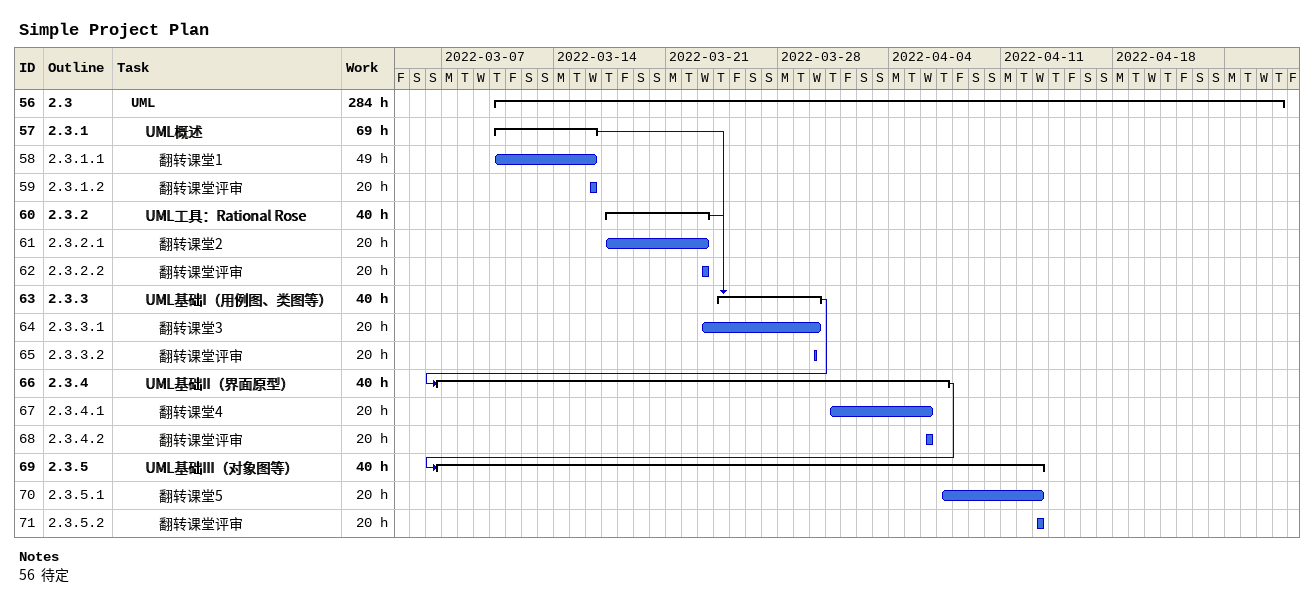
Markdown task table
Simple Project Plan

| ID | WBS | Task | Start | Finish | Predecessors | Work (h) |
|---|---|---|---|---|---|---|
| 56 | 2.3 | **UML** | 2022-03-10 | 2022-04-28 |  | 284 |
| 57 | 2.3.1 | **UML概述** | 2022-03-10 | 2022-03-16 |  | 69 |
| 58 | 2.3.1.1 | 翻转课堂1 | 2022-03-10 | 2022-03-16 |  | 49 |
| 59 | 2.3.1.2 | 翻转课堂评审 | 2022-03-16 | 2022-03-16 |  | 20 |
| 60 | 2.3.2 | **UML工具：Rational Rose** | 2022-03-17 | 2022-03-23 |  | 40 |
| 61 | 2.3.2.1 | 翻转课堂2 | 2022-03-17 | 2022-03-23 |  | 20 |
| 62 | 2.3.2.2 | 翻转课堂评审 | 2022-03-23 | 2022-03-23 |  | 20 |
| 63 | 2.3.3 | **UML基础I（用例图、类图等）** | 2022-03-24 | 2022-03-30 | 57, 60 | 40 |
| 64 | 2.3.3.1 | 翻转课堂3 | 2022-03-23 | 2022-03-30 |  | 20 |
| 65 | 2.3.3.2 | 翻转课堂评审 | 2022-03-30 | 2022-03-30 |  | 20 |
| 66 | 2.3.4 | **UML基础II（界面原型）** | 2022-03-06 | 2022-04-07 | 63 | 40 |
| 67 | 2.3.4.1 | 翻转课堂4 | 2022-03-31 | 2022-04-06 |  | 20 |
| 68 | 2.3.4.2 | 翻转课堂评审 | 2022-04-06 | 2022-04-06 |  | 20 |
| 69 | 2.3.5 | **UML基础III（对象图等）** | 2022-03-06 | 2022-04-13 | 66 | 40 |
| 70 | 2.3.5.1 | 翻转课堂5 | 2022-04-07 | 2022-04-13 |  | 20 |
| 71 | 2.3.5.2 | 翻转课堂评审 | 2022-04-13 | 2022-04-13 |  | 20 |

Notes
- 56: 待定
